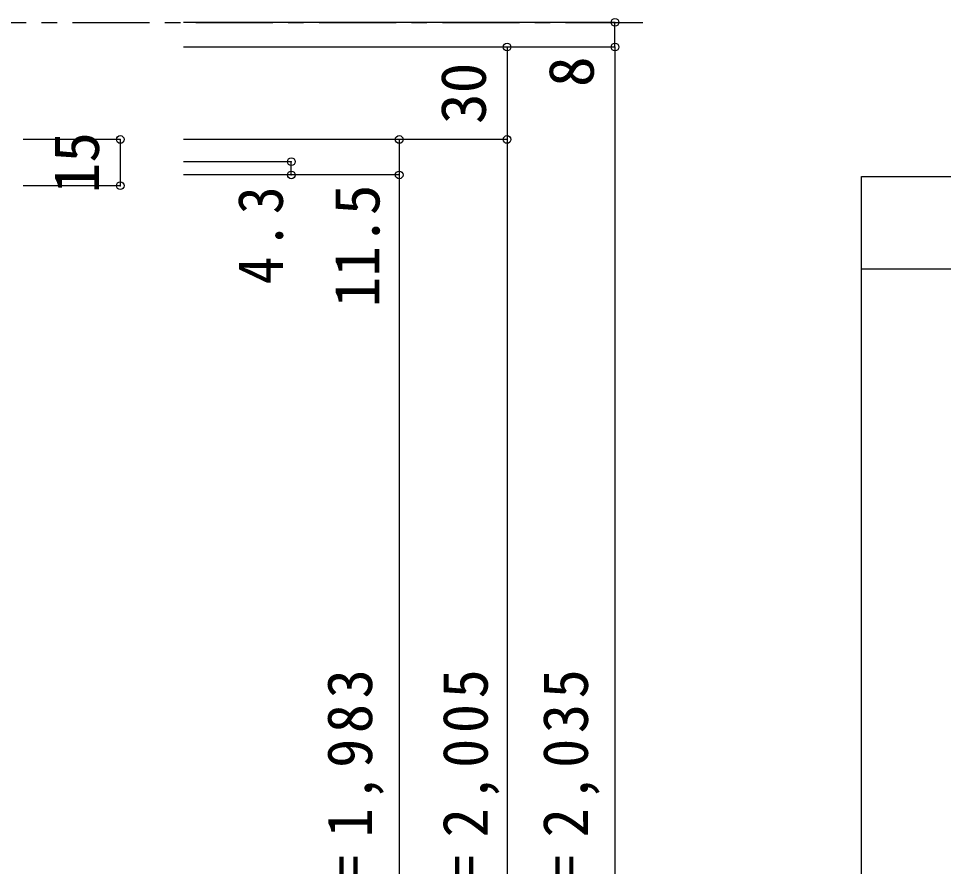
# Model space of a CAD drawing. Units: millimetres at full size, sheet at 1:5; details may follow other scales. Extents: x -973 to 977, y -718 to 696.
# Drawn here: x -611.6 to -311.6, y -326.4 to -51.2 of the extents above; entities that cross this region are included whole.
import ezdxf
from ezdxf.enums import TextEntityAlignment as Align

# ---------------------------------------------------------------- set-up
doc = ezdxf.new("R2010")
doc.units = ezdxf.units.MM
doc.header["$LTSCALE"] = 5
doc.header["$PDMODE"] = 32
doc.header["$PDSIZE"] = 2.5
doc.linetypes.add('CHAIN1', pattern=[8, 5, -1, 1, -1])
for name, color, linetype in [('0-1_通り芯', 4, 'CHAIN1'), ('0-A_文字', 7, 'Continuous'), ('0-B_寸法', 7, 'Continuous')]:
    doc.layers.add(name, color=color, linetype=linetype)
doc.styles.add('ＭＳ ゴシック', font='')
doc.styles.get('ＭＳ ゴシック').set_extended_font_data('MS Gothic')

msp = doc.modelspace()

# ---------------------------------------------------------------- linework, layer by layer
at = {"layer": '0-1_通り芯'}
msp.add_line((-834.13, -52.5), (-408.13, -52.5), dxfattribs=at)
at = {"layer": '0-A_文字', "color": 3}
for p, q in [((-338.13, -567.5), (-338.13, -102.5)), ((-338.13, -102.5), (154.149, -102.5)), ((-338.13, -132.5), (154.149, -132.5))]:
    msp.add_line(p, q, dxfattribs=at)
at = {"layer": '0-B_寸法', "color": 4}
for p, q in [((-418.13, -52.5), (-558.13, -52.5)), ((-418.13, -60.5), (-418.13, -52.5)), ((-418.13, -60.5), (-558.13, -60.5)), ((-453.13, -60.5), (-453.13, -555.5)), ((-418.13, -60.5), (-418.13, -567.5)), ((-578.63, -90.5), (-610.13, -90.5)), ((-578.63, -90.5), (-578.63, -105.5)), ((-453.13, -90.5), (-558.13, -90.5)), ((-488.13, -90.5), (-488.13, -555.5)), ((-523.13, -97.7), (-558.13, -97.7)), ((-523.13, -102), (-523.13, -97.7)), ((-488.13, -102), (-558.13, -102)), ((-578.63, -105.5), (-610.13, -105.5))]:
    msp.add_line(p, q, dxfattribs=at)
at = {"layer": '0-B_寸法'}
for p in [(-418.13, -52.5), (-453.13, -60.5), (-418.13, -60.5), (-578.63, -90.5), (-488.13, -90.5), (-453.13, -90.5), (-523.13, -97.7), (-523.13, -102), (-488.13, -102), (-578.63, -105.5)]:
    msp.add_point(p, dxfattribs=at)

# ---------------------------------------------------------------- texts
at = {"layer": '0-B_寸法', "style": 'ＭＳ ゴシック'}
for s, p in [('8', (-420.63, -73.5)), ('30', (-455.63, -85.5)), ('15', (-581.13, -108)), ('11.5', (-490.13, -145))]:
    msp.add_text(s, height=14.66, rotation=90, dxfattribs=at).set_placement(p, align=Align.BOTTOM_LEFT)
at = {"layer": '0-B_寸法', "char_height": 14.66, "attachment_point": 7, "rotation": 90, "style": 'ＭＳ ゴシック'}
for s, insert in [('\\T1.27;\\W0.9;4.3', (-525.63, -137.5)), ('\\T1.19;\\W0.95;ＤＨ＝1,983', (-493.13, -384.75)), ('\\T1.19;\\W0.95;枠内＝2,005', (-455.63, -384.75)), ('\\T1.19;\\W0.95;枠外＝2,035', (-423.13, -384.75))]:
    msp.add_mtext(s, dxfattribs=dict(at, insert=insert))

doc.saveas('drawing.dxf')
